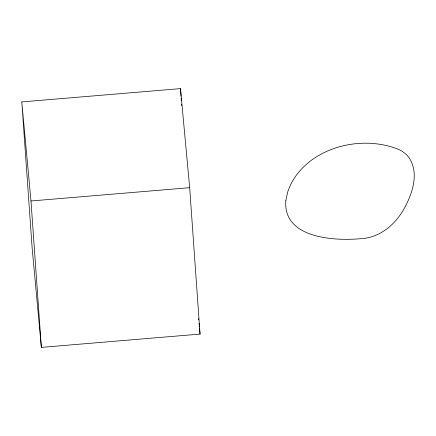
<?xml version="1.0" encoding="UTF-8"?>
<svg xmlns="http://www.w3.org/2000/svg" width="436" height="436" viewBox="0 0 436 436"><rect width="100%" height="100%" fill="white"/><g stroke="black" fill="none" stroke-linecap="round" stroke-linejoin="round"><path stroke-width="0.65" d="M21.8 101.91L180.488 88.617L189.676 187.687L200.042 334.09L41.355 347.383L32.166 248.313L21.8 101.91L30.989 200.98L41.355 347.383M30.989 200.98L189.676 187.687M198.603 318.591L198.729 319.937M199.045 323.305L199.356 326.673M199.481 328.025L200.042 334.09M180.488 88.617L181.016 96.073M181.158 98.111L181.349 100.82M181.589 104.209L181.687 105.567M285.836 200.625C282.653 240.051 339.094 241.582 366.169 238.1C382.966 235.162 396.455 222.758 404.395 208.136C412.483 193.328 419.219 173.517 409.262 157.995A40.025 25.62 -5.3 0 0 399.55 149.81C364.049 134.773 314.411 145.679 293.412 179.616A110.477 70.719 -5.3 0 0 287.613 192.32L285.836 200.625"/></g></svg>
